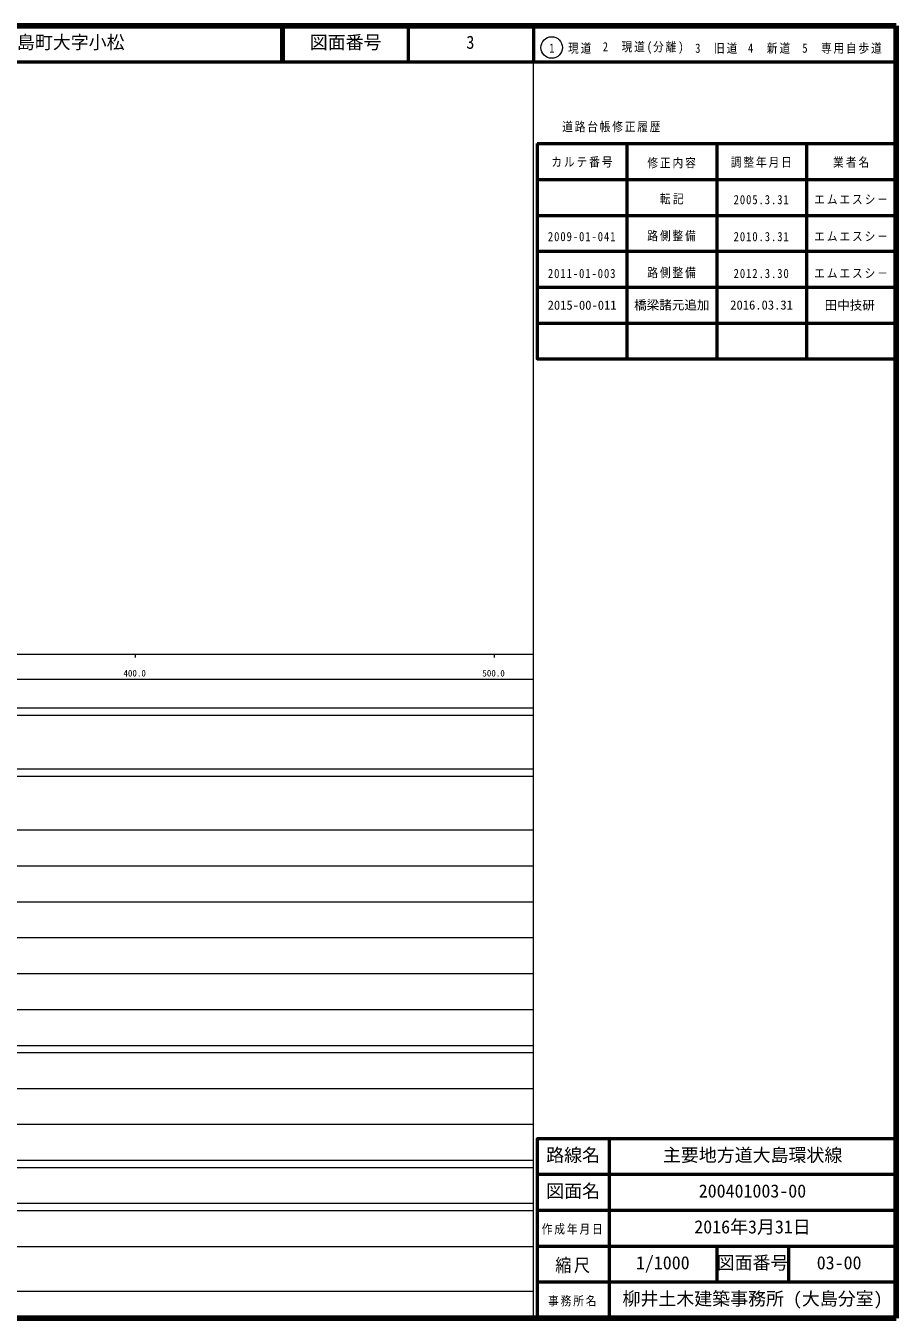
# Model space of a CAD drawing. Units: millimetres on the paper, enlarged 1000 times. Extents: x -1250 to 680000, y -1250 to 380000.
# Drawn here: x 437520 to 680000, y 20000 to 380000 of the extents above; entities that cross this region are included whole.
import ezdxf
from ezdxf.enums import TextEntityAlignment as Align

# ---------------------------------------------------------------- set-up
doc = ezdxf.new("R2010")
doc.units = ezdxf.units.MM
doc.header["$LTSCALE"] = 1000
doc.layers.add('M-TTL-TXT', color=7, linetype='Continuous')
for name, color, linetype, lineweight in [('S-BGD-EXS1', 7, 'Continuous', 13), ('S-TTL', 2, 'Continuous', 140), ('S-TTL-FRAM', 2, 'Continuous', 50), ('S-TTL-LINE', 7, 'Continuous', 50), ('S-TTL-TXT', 7, 'Continuous', 13)]:
    doc.layers.add(name, color=color, linetype=linetype, lineweight=lineweight)
doc.styles.add('ＭＳ ゴシック', font='')
doc.styles.get('ＭＳ ゴシック').set_extended_font_data('MS Gothic')

msp = doc.modelspace()

# ---------------------------------------------------------------- linework, layer by layer
at = {"layer": 'S-BGD-EXS1'}
for p, q in [((579000, 20000), (579000, 370000)), ((40000, 205000), (579000, 205000)), ((468000, 205000), (468000, 204000)), ((568000, 205000), (568000, 204000)), ((68000, 198000), (579000, 198000)), ((40000, 190000), (579000, 190000)), ((40000, 188000), (579000, 188000)), ((40000, 173000), (579000, 173000)), ((40000, 171000), (579000, 171000)), ((40000, 156000), (579000, 156000)), ((46000, 146000), (579000, 146000)), ((52000, 136000), (579000, 136000)), ((46000, 126000), (579000, 126000)), ((52000, 116000), (579000, 116000)), ((46000, 106000), (579000, 106000)), ((40000, 96000), (579000, 96000)), ((40000, 94000), (579000, 94000)), ((49000, 84000), (579000, 84000)), ((40000, 74000), (579000, 74000)), ((40000, 64000), (579000, 64000)), ((40000, 62000), (579000, 62000)), ((40000, 52000), (579000, 52000)), ((40000, 50000), (579000, 50000)), ((40000, 40000), (579000, 40000)), ((68000, 27500), (579000, 27500))]:
    msp.add_line(p, q, dxfattribs=at)
at = {"layer": 'S-TTL'}
for p, q in [((680000, 380000), (40000, 380000)), ((680000, 20000), (680000, 380000)), ((40000, 20000), (680000, 20000))]:
    msp.add_line(p, q, dxfattribs=at)
at = {"layer": 'S-TTL-FRAM'}
msp.add_line((580000, 347197), (680000, 347197), dxfattribs=at)
for points in [[(580000, 347197), (580000, 287197), (680000, 287197)], [(680000, 70000), (580000, 70000), (580000, 20000)]]:
    msp.add_lwpolyline(points, dxfattribs=at)
at = {"layer": 'S-TTL-LINE'}
for p, q in [((508746, 380000), (508746, 370000)), ((509246, 380000), (509246, 370000)), ((543996, 380000), (543996, 370000)), ((579000, 380000), (579000, 370000)), ((40000, 370000), (680000, 370000)), ((605000, 347197), (605000, 287197)), ((630000, 347197), (630000, 287197)), ((655000, 347197), (655000, 287197)), ((580000, 337197), (680000, 337197)), ((580000, 327197), (680000, 327197)), ((580000, 317197), (680000, 317197)), ((580000, 307197), (680000, 307197)), ((580000, 297197), (680000, 297197)), ((600000, 70000), (600000, 20000)), ((680000, 60000), (580000, 60000)), ((680000, 50000), (580000, 50000)), ((680000, 40000), (580000, 40000)), ((630000, 40000), (630000, 30000)), ((650000, 40000), (650000, 30000)), ((680000, 30000), (580000, 30000))]:
    msp.add_line(p, q, dxfattribs=at)
at = {"layer": 'S-TTL-TXT'}
msp.add_circle((584031, 373958), 3000, dxfattribs=at)

# ---------------------------------------------------------------- texts
at = {"layer": 'M-TTL-TXT', "style": 'ＭＳ ゴシック'}
for s, p in [('2015-00-011', (592500, 302189)), ('橋梁諸元追加', (617500, 302245)), ('2016.03.31', (642500, 302245)), ('田中技研', (667077, 302189))]:
    msp.add_text(s, height=2566, dxfattribs=at).set_placement(p, align=Align.MIDDLE_CENTER)
at = {"layer": 'S-BGD-EXS1', "style": 'ＭＳ ゴシック'}
for s, p in [('400.0', (464719, 198195)), ('500.0', (564719, 198195))]:
    msp.add_text(s, height=1833, dxfattribs=at).set_placement(p, align=Align.BOTTOM_LEFT)
at = {"layer": 'S-TTL-TXT', "style": 'ＭＳ ゴシック'}
for s, p in [('大島郡周防大島町大字小松', (405024, 372500)), ('図面番号', (516621, 372500)), ('路線名', (582500, 62500)), ('主要地方道大島環状線', (615000, 62500)), ('図面名', (582500, 52500)), ('200401003-00', (625000, 52500)), ('2016年3月31日', (623750, 42500)), ('1/1000', (607500, 32500)), ('図面番号', (630000, 32500)), ('03-00', (657875, 32500)), ('柳井土木建築事務所 (大島分室)', (603750, 22500))]:
    msp.add_text(s, height=3666, dxfattribs=at).set_placement(p, align=Align.BOTTOM_LEFT)
at = {"layer": 'S-TTL-TXT', "style": 'ＭＳ ゴシック', "width": 0.9}
msp.add_text('3', height=3666, dxfattribs=at).set_placement((560246, 372500), align=Align.BOTTOM_LEFT)
at = {"layer": 'S-TTL-TXT', "attachment_point": 7, "style": 'ＭＳ ゴシック'}
for s, insert, char_height in [('\\T1.18;\\W0.85;1\u3000現道', (583323, 372208), 2566), ('\\T1.18;\\W0.85;2\u3000現道(分離)', (598244, 372208), 2566), ('\\T1.18;\\W0.85;3\u3000旧道', (623996, 372208), 2566), ('\\T1.18;\\W0.85;4\u3000新道', (638699, 372208), 2566), ('\\T1.17;\\W0.85;5\u3000専用自歩道', (653853, 372208), 2566), ('\\T1.17;\\W0.85;道路台帳修正履歴', (586968, 350363), 2566), ('\\T1.18;\\W0.85;カルテ番号', (583925, 340527), 2566), ('\\T1.18;\\W0.85;修正内容', (610675, 340273), 2566), ('\\T1.18;\\W0.85;調整年月日', (633925, 340447), 2566), ('\\T1.19;\\W0.85;業者名', (662425, 340447), 2566), ('\\T1.22;\\W0.85;転記', (614175, 330269), 2566), ('\\T1.17;\\W0.85;2005.3.31', (634712, 330269), 2566), ('\\T1.18;\\W0.85;エムエスシ－', (657175, 330269), 2566), ('\\T1.17;\\W0.85;2009-01-041', (582962, 319972), 2566), ('\\T1.18;\\W0.85;路側整備', (610675, 319972), 2566), ('\\T1.17;\\W0.85;2010.3.31', (634712, 319972), 2566), ('\\T1.18;\\W0.85;エムエスシ－', (657175, 319972), 2566), ('\\T1.17;\\W0.85;2011-01-003', (582962, 309700), 2566), ('\\T1.18;\\W0.85;路側整備', (610675, 309700), 2566), ('\\T1.17;\\W0.85;2012.3.30', (634712, 309700), 2566), ('\\T1.18;\\W0.85;エムエスシ－', (657175, 309700), 2566), ('\\T1.18;\\W0.85;作成年月日', (581250, 43250), 2566), ('\\T1.16;\\W0.9;縮尺', (585000, 32500), 3666), ('\\T1.18;\\W0.85;事務所名', (583000, 23250), 2566)]:
    msp.add_mtext(s, dxfattribs=dict(at, insert=insert, char_height=char_height))

doc.saveas('drawing.dxf')
